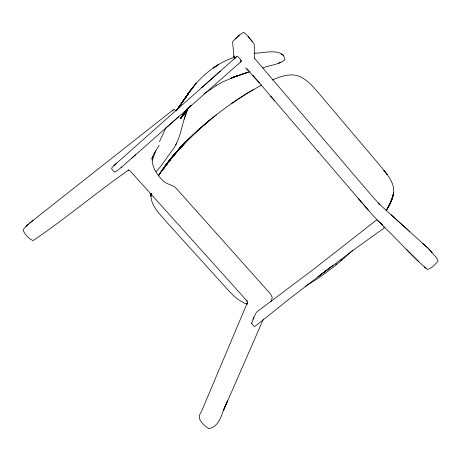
<?xml version="1.0" encoding="UTF-8"?>
<svg xmlns="http://www.w3.org/2000/svg" width="461" height="461" viewBox="0 0 461 461"><rect width="100%" height="100%" fill="white"/><g stroke="black" fill="none" stroke-linecap="round" stroke-linejoin="round"><path stroke-width="0.69" d="M150.943 194.692C150.666 206.055 160.053 214.232 166.755 222.242L229.509 291.583L236.925 298.659L244.157 303.096L247.436 304.151M386.041 210.752C389.315 205.514 392.271 199.93 393.498 193.822C394.991 184.838 389.343 176.88 383.932 170.316L387.309 174.731L379.726 165.205L319.398 93.935C313.313 87.071 307.257 79.298 298.365 76.002C289.525 73.057 280.374 76.555 272.226 80.012M150.995 196.432L151.156 193.66M151.081 194.807L151.156 193.58M151.122 193.614L150.903 195.556L151.139 193.539M382.209 224.83L381.247 223.804L384.14 227.083L384.071 228.12L357.552 247.044L317.934 276.836L332.986 265.375L289.906 298.474L254.754 326.538L253.55 325.921L251.597 323.103L253.815 317.439M151.969 158.838L152.51 156.44C150.77 165.441 156.567 174.419 162.779 180.487C166.473 184.74 172.984 184.44 176.563 188.71L270.572 294.02L272.272 297.541L270.953 301.707M151.94 158.987L153.588 154.349L159.149 145.313M393.573 192.773C392.795 198.916 389.781 204.402 386.739 209.68L390.023 203.756L392.271 198.46L393.498 193.822L392.132 198.484M393.383 193.839L390.986 201.59L388.104 207.231L391.908 199.1M165.084 128.757L240.475 62.085L241.091 61.307L241.068 60.299L237.911 56.565L236.856 56.53L233.929 59.031L113.89 165.626L112.081 167.476L111.597 168.686L113.573 171.302L114.783 172.068L117.342 170.639L121.825 166.98M241.091 61.307L241.195 60.921L240.475 62.085M184.181 119.163L187.627 109.338C181.934 122.211 181.392 137.171 173.267 148.972C167.389 156.371 162.756 164.865 156.089 171.561M152.412 160.1L155.783 150.787M263.41 319.052L223.314 410.786L227.648 400.88C221.879 409.806 221.516 426.344 208.672 428.672C203.647 424.904 195.643 418.934 201.25 412.048L247.442 302.531L247.084 303.805L247.373 302.652L246.842 300.607L247.159 301.154L130.803 171.607L129.633 170.633L128.123 170.213L128.642 169.925L122.793 174.149C92.534 195.677 63.831 219.874 33.088 240.596C28.755 238.775 24.479 234.338 23.05 229.866C27.153 224.098 33.567 220.421 38.822 215.811L171.671 111.032L173.93 109.626L174.633 109.632L176.171 110.899M187.408 109.931L188.272 107.96M159.437 141.711L165.724 128.175M252.968 319.271L255.826 313.307L257.301 311.55L314.402 268.648L375.98 220.439L377.127 220.035L381.985 224.588M175.727 144.91L176.77 142.858M184.296 112.876L185.754 110.819L181.115 118.223L186.25 110.087L183.357 114.668L186.238 110.11L184.025 114.345L186.601 109.539M186.25 110.133L183.893 114.334L186.774 109.234M186.751 109.257L183.668 114.576L186.521 109.672M186.192 110.208L183.461 114.812L186.688 109.384L183.334 114.841L186.238 110.127M183.611 114.121L185.328 111.476L180.764 118.448L183.945 113.435M158.526 175.687C165.891 164.001 174.765 153.288 184.435 143.446L185.472 142.374L179.11 149.053L184.97 142.898M158.561 175.612L161.857 170.61M234.666 57.124C213.685 64.021 196.542 79.88 184.994 98.412M158.342 175.848C167.47 161.696 178.522 148.874 190.67 137.234M182.36 115.93L186.838 109.257L186.083 110.363M162.906 169.671L164.323 167.574M185.61 97.502L189.534 91.779L184.377 99.282L188.964 92.615M164.093 167.954L171.06 158.503L180.401 147.658L175.151 153.588M183.772 100.129L188.388 93.433M187.829 94.246L182.619 101.772L186.734 95.813M183.19 100.959L187.275 95.041M186.204 96.58L177.087 109.683M176.621 110.34L184.008 99.749M183.956 113.366L180.597 118.137L185.869 110.928L181.692 116.604L188.532 107.886L187.028 109.562L191.24 105.096M186.071 110.45L187.189 108.842L186.111 110.323M178.148 108.156L183.38 100.665L178.931 107.027M165.015 166.565L165.689 165.603M186.935 95.439L190.796 89.958L190.139 90.886M181.04 104.059L177.047 109.741L178.926 107.096M162.226 170.086C177.174 148.701 196.444 130.734 216.745 114.512M164.191 167.666L162.174 170.524L163.338 168.876M238.475 98.792C209.986 118.074 183.023 140.749 163.171 169.112L164.352 167.47M164.116 167.781L171.06 158.503L180.401 147.658M187.731 94.24L196.328 83.124L188.624 92.938M168.922 161.223L164.531 167.187L173.567 155.443L183.259 144.575L173.567 155.443L166.363 164.64L168.807 161.459M165.142 166.381L172.126 157.184L182.095 145.803L169.389 160.572L178.476 149.785M164.531 167.187L165.643 165.655M165.574 165.649L166.45 164.496M166.415 164.548L175.508 153.161L184.544 143.238L180.193 147.877M169.625 160.399L175.508 153.161M178.868 149.37L179.755 148.361M177.012 151.427L181.167 146.817M187.731 108.819L190.992 105.367M184.227 143.648L196.801 131.466L209.922 120.027M254.322 58.282L254.311 45.247L253.936 43.737L246.416 34.517L243.569 32.328L239.34 35.157L232.851 41.404L232.603 42.193L233.929 56.086L235.07 58.126M352.919 250.035L343.215 258.903C331.384 269.12 318.735 278.427 305.205 286.275M235.116 38.937L239.34 35.157M26.047 226.345L28.138 224.432M113.89 165.626L115.319 164.352M115.463 164.231L116.869 162.969M220.266 71.207L201.739 87.653M131.431 158.509L135.626 154.792M178.822 116.598L121.099 167.597M236.441 56.836L233.929 59.031M203.215 125.703L209.888 120.05M341.284 260.056L341.832 259.601L340.806 260.448M335.677 264.672L336.697 263.836M29.665 223.107L33.25 220.22M203.733 94.021L216.745 85.227L215.967 85.694L223.32 81.614L238.418 75.327L230.362 78.445L248.202 72.164L232.828 77.39L250.018 71.634M231.065 103.829L246.353 93.773L261.669 84.951M172.201 110.646L173.336 109.879M238.631 98.712L246.082 93.94M246.186 93.883L253.752 89.382M262.816 67.876C270.054 65.116 278.767 64.742 284.961 59.78C282.864 46.768 262.021 53.799 254.218 53.13M278.358 63.266L280.985 62.252M282.57 54.571L281.135 53.949M383.54 226.386C398.465 240.365 411.817 256.529 427.537 269.449C431.744 268.383 435 264.539 437.881 261.445L437.95 260.373L436.204 257.486L428.43 248.565L378.095 203.007L379.409 204.286M245.471 67.807L248.554 70.614L246.935 69.012L259.341 82.836L318.378 151.923M409.76 231.647L391.055 214.728M422.76 243.408L427.122 247.35M424.103 266.954L425.595 268.308M379.852 204.713L370.961 194.807L254.345 58.092M406.792 249.701L418.404 261.306M380.999 223.522L380.337 222.847M382.117 224.951L372.35 214.826L317.975 151.456M428.43 248.565L432.055 252.507M254.167 76.912L252.83 75.379L259.341 82.836M358.099 198.265L368.385 210.239M248.237 36.54L252.363 41.496M274.641 101.011L270.613 96.165M283.532 55.429L283.054 54.836M234.061 56.628L233.946 56.121L234.39 57.21M241.068 60.299L240.769 59.786M251.597 323.103L251.723 323.495M233.929 55.965L234.05 56.553M168.461 161.702L167.032 163.522L172.558 156.573L168.461 161.702M217.465 65.232L213.236 68.044L218.485 64.575L217.465 65.232"/></g></svg>
